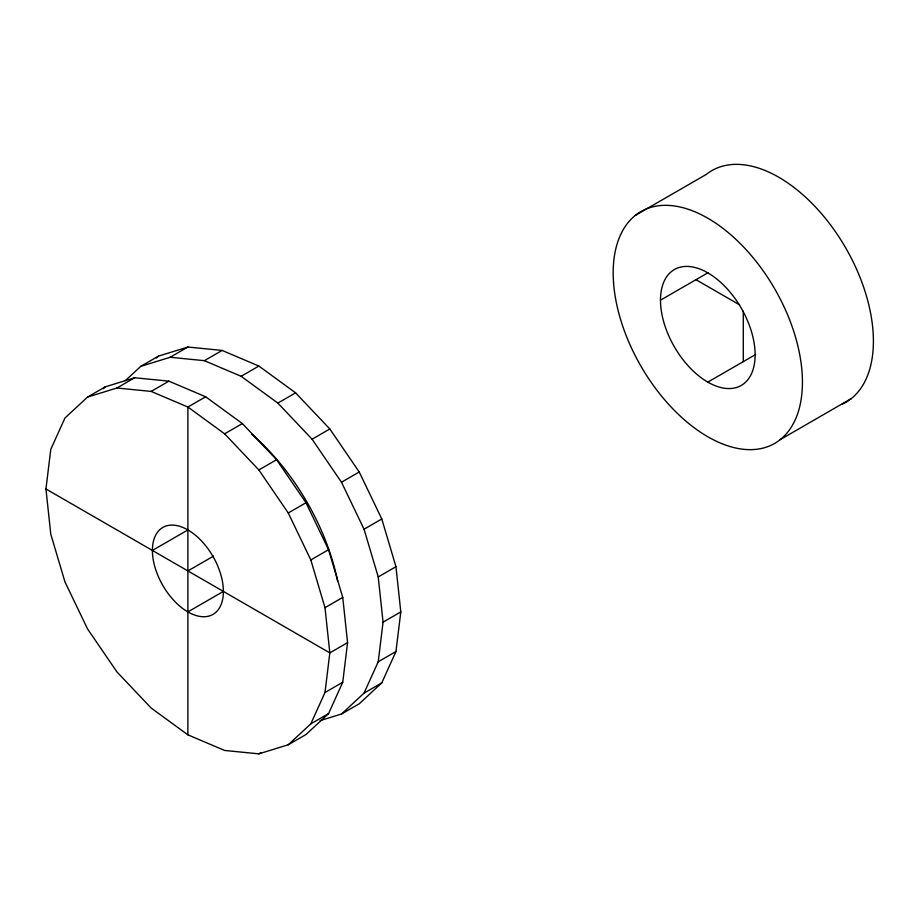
<?xml version="1.0" encoding="UTF-8"?>
<svg xmlns="http://www.w3.org/2000/svg" width="919" height="919" viewBox="0 0 919 919"><rect width="100%" height="100%" fill="white"/><g stroke="black" fill="none" stroke-linecap="round" stroke-linejoin="round"><path stroke-width="1.38" d="M45.95 488.977L50.786 449.345L64.962 418.007L87.523 397.088L105.271 386.842L134.668 377.766L168.901 381.155L205.638 396.778L242.375 423.579L276.608 459.718L306.004 502.739L328.565 549.7L342.741 597.419L347.577 642.634L342.741 682.254L328.565 713.604L306.004 734.522L288.256 744.769L258.859 753.844L224.627 750.455L187.89 734.832L151.153 708.032L116.92 671.892L87.523 628.872L64.962 581.911L50.786 534.192L45.95 488.977L329.829 652.881L347.577 642.634M288.256 744.769L310.817 723.85L324.993 692.501L329.829 652.881L324.993 607.666L310.817 559.947L288.256 512.974L258.859 469.954L224.627 433.814L187.89 407.025L151.153 391.402L116.92 388.013L87.523 397.088M320.111 720.634L341.489 714.04L364.05 693.11L378.226 661.772L383.062 622.14L378.226 576.925L364.05 529.218L341.489 482.245L312.092 439.225L277.86 403.085L241.123 376.296L204.386 360.673L170.153 357.273L140.756 366.348L125.375 380.615M341.489 714.04L359.226 703.793L381.787 682.874L395.963 651.525L400.799 611.905L395.963 566.69L381.787 518.971L359.226 471.998L329.829 428.978L295.596 392.85L258.859 366.049L222.122 350.426L187.89 347.037L158.493 356.112L140.756 366.348M103.215 388.737L105.271 386.842M156.448 358.008L158.493 356.112M116.92 388.013L134.668 377.766M170.153 357.273L187.89 347.037M151.153 391.402L168.901 381.155M204.386 360.673L222.122 350.426M205.638 396.778L187.89 407.025L187.89 734.832M241.123 376.296L258.859 366.049M224.627 433.814L242.375 423.579M277.86 403.085L295.596 392.85M635.362 215.368L706.332 174.392A133.829 77.265 60 0 1 844.561 245.947A133.829 77.265 60 0 1 842.045 404.291M258.859 469.954L276.608 459.718M312.092 439.225L329.829 428.978M152.405 550.435A50.189 28.971 60 0 1 205.638 545.679A50.189 28.971 60 0 1 205.638 616.66A50.189 28.971 60 0 1 152.405 550.435L187.89 529.953M187.89 570.929L213.587 556.087M288.256 512.974L306.004 502.739M341.489 482.245L359.226 471.998M660.497 300.168A66.915 38.632 60 0 1 731.467 293.827A66.915 38.632 60 0 1 731.467 388.461A66.915 38.632 60 0 1 660.497 300.168L708.216 272.621M187.89 611.905L223.374 591.411M310.817 559.947L328.565 549.7M364.05 529.218L381.787 518.971M707.802 382.12L755.533 354.562M324.993 607.666L342.741 597.419M378.226 576.925L395.963 566.69M383.062 622.14L400.799 611.905M324.993 692.501L342.741 682.254M378.226 661.772L395.963 651.525M780.254 439.604L851.224 398.628M258.859 753.844L261.226 752.477M310.817 723.85L328.565 713.604M364.05 693.11L381.787 682.874M695.982 279.686L739.657 304.901M743.287 311.196L743.287 361.627M251.795 434.262A167.281 96.575 60 0 1 337.629 581.049M613.536 282.501A133.829 77.265 60 0 0 762.023 448.346A133.829 77.265 60 0 0 747.859 251.611A133.829 77.265 60 0 0 613.536 282.501"/></g></svg>
